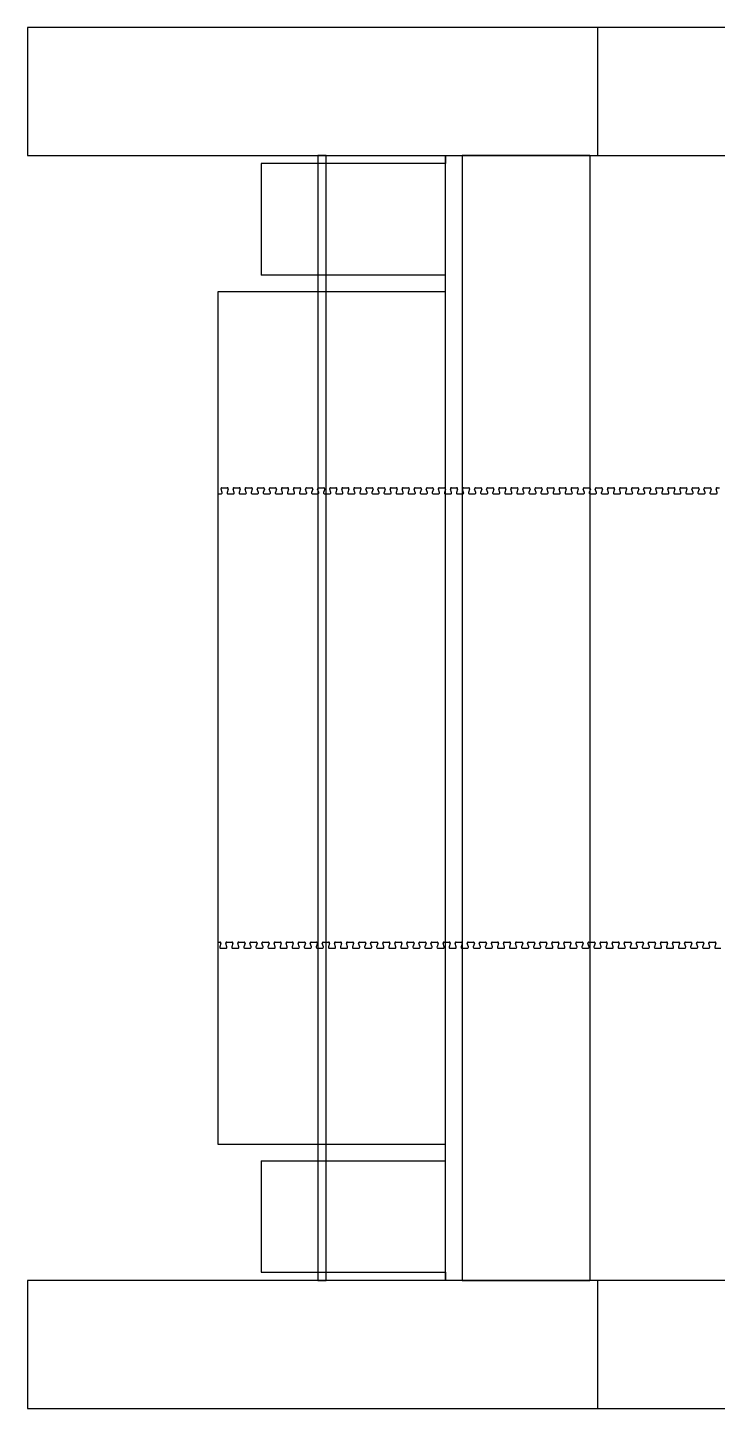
# Model space of a CAD drawing. Extents: x -68 to -11.8, y -15.7 to 62.1.
# Drawn here: x -68.03 to -54.53, y -15.07 to 11.93 of the extents above; entities that cross this region are included whole.
import ezdxf

# ---------------------------------------------------------------- set-up
doc = ezdxf.new("R2010")
doc.units = 0
doc.layers.get('0').update_dxf_attribs({"linetype": 'CONTINUOUS'})
doc.layers.add('CUT', color=5, linetype='CONTINUOUS')
doc.layers.add('SCORE', color=1, linetype='CONTINUOUS')

msp = doc.modelspace()

# ---------------------------------------------------------------- linework, layer by layer
for p, q in [((-64.297, 2.809), (-64.239, 2.809)), ((-64.22, 2.835), (-64.242, 2.902)), ((-64.224, 2.928), (-64.172, 2.928)), ((-64.172, 2.928), (-64.121, 2.928)), ((-64.102, 2.902), (-64.124, 2.835)), ((-64.105, 2.809), (-64.003, 2.809)), ((-63.984, 2.835), (-64.006, 2.902)), ((-63.987, 2.928), (-63.936, 2.928)), ((-63.936, 2.928), (-63.884, 2.928)), ((-63.866, 2.902), (-63.888, 2.835)), ((-63.869, 2.809), (-63.766, 2.809)), ((-63.748, 2.835), (-63.77, 2.902)), ((-63.751, 2.928), (-63.7, 2.928)), ((-63.7, 2.928), (-63.648, 2.928)), ((-63.63, 2.902), (-63.652, 2.835)), ((-63.633, 2.809), (-63.53, 2.809)), ((-63.511, 2.835), (-63.534, 2.902)), ((-63.515, 2.928), (-63.463, 2.928)), ((-63.463, 2.928), (-63.412, 2.928)), ((-63.393, 2.902), (-63.415, 2.835)), ((-63.397, 2.809), (-63.294, 2.809)), ((-63.275, 2.835), (-63.297, 2.902)), ((-63.279, 2.928), (-63.227, 2.928)), ((-63.227, 2.928), (-63.176, 2.928)), ((-63.157, 2.902), (-63.179, 2.835)), ((-63.161, 2.809), (-63.058, 2.809)), ((-63.039, 2.835), (-63.061, 2.902)), ((-63.042, 2.928), (-62.991, 2.928)), ((-62.991, 2.928), (-62.94, 2.928)), ((-62.921, 2.902), (-62.943, 2.835)), ((-62.924, 2.809), (-62.821, 2.809)), ((-62.803, 2.835), (-62.825, 2.902)), ((-62.806, 2.928), (-62.755, 2.928)), ((-62.755, 2.928), (-62.703, 2.928)), ((-62.685, 2.902), (-62.707, 2.835)), ((-62.688, 2.809), (-62.585, 2.809)), ((-62.567, 2.835), (-62.589, 2.902)), ((-62.57, 2.928), (-62.519, 2.928)), ((-62.519, 2.928), (-62.467, 2.928)), ((-62.448, 2.902), (-62.471, 2.835)), ((-62.452, 2.809), (-62.349, 2.809)), ((-62.33, 2.835), (-62.352, 2.902)), ((-62.334, 2.928), (-62.282, 2.928)), ((-62.282, 2.928), (-62.231, 2.928)), ((-62.212, 2.902), (-62.234, 2.835)), ((-62.216, 2.809), (-62.113, 2.809)), ((-62.094, 2.835), (-62.116, 2.902)), ((-62.098, 2.928), (-62.046, 2.928)), ((-62.046, 2.928), (-61.995, 2.928)), ((-61.976, 2.902), (-61.998, 2.835)), ((-61.979, 2.809), (-61.877, 2.809)), ((-61.858, 2.835), (-61.88, 2.902)), ((-61.861, 2.928), (-61.81, 2.928)), ((-61.81, 2.928), (-61.758, 2.928)), ((-61.74, 2.902), (-61.762, 2.835)), ((-61.743, 2.809), (-61.64, 2.809)), ((-61.622, 2.835), (-61.644, 2.902)), ((-61.625, 2.928), (-61.574, 2.928)), ((-61.574, 2.928), (-61.522, 2.928)), ((-61.504, 2.902), (-61.526, 2.835)), ((-61.507, 2.809), (-61.404, 2.809)), ((-61.385, 2.835), (-61.408, 2.902)), ((-61.389, 2.928), (-61.337, 2.928)), ((-61.337, 2.928), (-61.286, 2.928)), ((-61.267, 2.902), (-61.289, 2.835)), ((-61.271, 2.809), (-61.168, 2.809)), ((-61.149, 2.835), (-61.171, 2.902)), ((-61.153, 2.928), (-61.101, 2.928)), ((-61.101, 2.928), (-61.05, 2.928)), ((-61.031, 2.902), (-61.053, 2.835)), ((-61.035, 2.809), (-60.932, 2.809)), ((-60.913, 2.835), (-60.935, 2.902)), ((-60.916, 2.928), (-60.865, 2.928)), ((-60.865, 2.928), (-60.814, 2.928)), ((-60.795, 2.902), (-60.817, 2.835)), ((-60.798, 2.809), (-60.695, 2.809)), ((-60.677, 2.835), (-60.699, 2.902)), ((-60.68, 2.928), (-60.629, 2.928)), ((-60.629, 2.928), (-60.577, 2.928)), ((-60.559, 2.902), (-60.581, 2.835)), ((-60.562, 2.809), (-60.459, 2.809)), ((-60.441, 2.835), (-60.463, 2.902)), ((-60.444, 2.928), (-60.393, 2.928)), ((-60.393, 2.928), (-60.341, 2.928)), ((-60.322, 2.902), (-60.345, 2.835)), ((-60.326, 2.809), (-60.223, 2.809)), ((-60.204, 2.835), (-60.226, 2.902)), ((-60.208, 2.928), (-60.156, 2.928)), ((-60.156, 2.928), (-60.105, 2.928)), ((-60.086, 2.902), (-60.108, 2.835)), ((-60.09, 2.809), (-59.987, 2.809)), ((-59.968, 2.835), (-59.99, 2.902)), ((-59.972, 2.928), (-59.92, 2.928)), ((-59.92, 2.928), (-59.869, 2.928)), ((-59.85, 2.902), (-59.872, 2.835)), ((-59.853, 2.809), (-59.751, 2.809)), ((-59.732, 2.835), (-59.754, 2.902)), ((-59.735, 2.928), (-59.684, 2.928)), ((-59.684, 2.928), (-59.632, 2.928)), ((-59.614, 2.902), (-59.636, 2.835)), ((-59.617, 2.809), (-59.514, 2.809)), ((-59.496, 2.835), (-59.518, 2.902)), ((-59.499, 2.928), (-59.448, 2.928)), ((-59.448, 2.928), (-59.396, 2.928)), ((-59.378, 2.902), (-59.4, 2.835)), ((-59.381, 2.809), (-59.278, 2.809)), ((-59.259, 2.835), (-59.282, 2.902)), ((-59.263, 2.928), (-59.211, 2.928)), ((-59.211, 2.928), (-59.16, 2.928)), ((-59.141, 2.902), (-59.163, 2.835)), ((-59.145, 2.809), (-59.042, 2.809)), ((-59.023, 2.835), (-59.045, 2.902)), ((-59.027, 2.928), (-58.975, 2.928)), ((-58.975, 2.928), (-58.924, 2.928)), ((-58.905, 2.902), (-58.927, 2.835)), ((-58.909, 2.809), (-58.806, 2.809)), ((-58.787, 2.835), (-58.809, 2.902)), ((-58.79, 2.928), (-58.739, 2.928)), ((-58.739, 2.928), (-58.688, 2.928)), ((-58.669, 2.902), (-58.691, 2.835)), ((-58.672, 2.809), (-58.569, 2.809)), ((-58.551, 2.835), (-58.573, 2.902)), ((-58.554, 2.928), (-58.503, 2.928)), ((-58.503, 2.928), (-58.451, 2.928)), ((-58.433, 2.902), (-58.455, 2.835)), ((-58.436, 2.809), (-58.333, 2.809)), ((-58.315, 2.835), (-58.337, 2.902)), ((-58.318, 2.928), (-58.267, 2.928)), ((-58.267, 2.928), (-58.215, 2.928)), ((-58.196, 2.902), (-58.219, 2.835)), ((-58.2, 2.809), (-58.097, 2.809)), ((-58.078, 2.835), (-58.1, 2.902)), ((-58.082, 2.928), (-58.03, 2.928)), ((-58.03, 2.928), (-57.979, 2.928)), ((-57.96, 2.902), (-57.982, 2.835)), ((-57.964, 2.809), (-57.861, 2.809)), ((-57.842, 2.835), (-57.864, 2.902)), ((-57.846, 2.928), (-57.794, 2.928)), ((-57.794, 2.928), (-57.743, 2.928)), ((-57.724, 2.902), (-57.746, 2.835)), ((-57.727, 2.809), (-57.625, 2.809)), ((-57.606, 2.835), (-57.628, 2.902)), ((-57.609, 2.928), (-57.558, 2.928)), ((-57.558, 2.928), (-57.506, 2.928)), ((-57.488, 2.902), (-57.51, 2.835)), ((-57.491, 2.809), (-57.388, 2.809)), ((-57.37, 2.835), (-57.392, 2.902)), ((-57.373, 2.928), (-57.322, 2.928)), ((-57.322, 2.928), (-57.27, 2.928)), ((-57.252, 2.902), (-57.274, 2.835)), ((-57.255, 2.809), (-57.152, 2.809)), ((-57.133, 2.835), (-57.156, 2.902)), ((-57.137, 2.928), (-57.085, 2.928)), ((-57.085, 2.928), (-57.034, 2.928)), ((-57.015, 2.902), (-57.037, 2.835)), ((-57.019, 2.809), (-56.916, 2.809)), ((-56.897, 2.835), (-56.919, 2.902)), ((-56.901, 2.928), (-56.849, 2.928)), ((-56.849, 2.928), (-56.798, 2.928)), ((-56.779, 2.902), (-56.801, 2.835)), ((-56.783, 2.809), (-56.68, 2.809)), ((-56.661, 2.835), (-56.683, 2.902)), ((-56.664, 2.928), (-56.613, 2.928)), ((-56.613, 2.928), (-56.562, 2.928)), ((-56.543, 2.902), (-56.565, 2.835)), ((-56.546, 2.809), (-56.443, 2.809)), ((-56.425, 2.835), (-56.447, 2.902)), ((-56.428, 2.928), (-56.377, 2.928)), ((-56.377, 2.928), (-56.325, 2.928)), ((-56.307, 2.902), (-56.329, 2.835)), ((-56.31, 2.809), (-56.207, 2.809)), ((-56.189, 2.835), (-56.211, 2.902)), ((-56.192, 2.928), (-56.141, 2.928)), ((-56.141, 2.928), (-56.089, 2.928)), ((-56.07, 2.902), (-56.093, 2.835)), ((-56.074, 2.809), (-55.971, 2.809)), ((-55.952, 2.835), (-55.974, 2.902)), ((-55.956, 2.928), (-55.904, 2.928)), ((-55.904, 2.928), (-55.853, 2.928)), ((-55.834, 2.902), (-55.856, 2.835)), ((-55.838, 2.809), (-55.735, 2.809)), ((-55.716, 2.835), (-55.738, 2.902)), ((-55.72, 2.928), (-55.668, 2.928)), ((-55.668, 2.928), (-55.617, 2.928)), ((-55.598, 2.902), (-55.62, 2.835)), ((-55.601, 2.809), (-55.499, 2.809)), ((-55.48, 2.835), (-55.502, 2.902)), ((-55.483, 2.928), (-55.432, 2.928)), ((-55.432, 2.928), (-55.38, 2.928)), ((-55.362, 2.902), (-55.384, 2.835)), ((-55.365, 2.809), (-55.262, 2.809)), ((-55.244, 2.835), (-55.266, 2.902)), ((-55.247, 2.928), (-55.196, 2.928)), ((-55.196, 2.928), (-55.144, 2.928)), ((-55.126, 2.902), (-55.148, 2.835)), ((-55.129, 2.809), (-55.026, 2.809)), ((-55.007, 2.835), (-55.03, 2.902)), ((-55.011, 2.928), (-54.959, 2.928)), ((-54.959, 2.928), (-54.908, 2.928)), ((-54.889, 2.902), (-54.911, 2.835)), ((-54.893, 2.809), (-54.79, 2.809)), ((-54.771, 2.835), (-54.793, 2.902)), ((-54.775, 2.928), (-54.723, 2.928)), ((-54.723, 2.928), (-54.672, 2.928)), ((-54.653, 2.902), (-54.675, 2.835)), ((-54.657, 2.809), (-54.554, 2.809)), ((-54.535, 2.835), (-54.557, 2.902)), ((-54.538, 2.928), (-54.487, 2.928)), ((-64.297, -5.954), (-64.264, -5.954)), ((-64.246, -5.98), (-64.268, -6.047)), ((-64.249, -6.072), (-64.146, -6.072)), ((-64.128, -6.047), (-64.15, -5.98)), ((-64.131, -5.954), (-64.08, -5.954)), ((-64.08, -5.954), (-64.028, -5.954)), ((-64.01, -5.98), (-64.032, -6.047)), ((-64.013, -6.072), (-63.91, -6.072)), ((-63.891, -6.047), (-63.914, -5.98)), ((-63.895, -5.954), (-63.843, -5.954)), ((-63.843, -5.954), (-63.792, -5.954)), ((-63.773, -5.98), (-63.795, -6.047)), ((-63.777, -6.072), (-63.674, -6.072)), ((-63.655, -6.047), (-63.677, -5.98)), ((-63.659, -5.954), (-63.607, -5.954)), ((-63.607, -5.954), (-63.556, -5.954)), ((-63.537, -5.98), (-63.559, -6.047)), ((-63.541, -6.072), (-63.438, -6.072)), ((-63.419, -6.047), (-63.441, -5.98)), ((-63.422, -5.954), (-63.371, -5.954)), ((-63.371, -5.954), (-63.32, -5.954)), ((-63.301, -5.98), (-63.323, -6.047)), ((-63.304, -6.072), (-63.201, -6.072)), ((-63.183, -6.047), (-63.205, -5.98)), ((-63.186, -5.954), (-63.135, -5.954)), ((-63.135, -5.954), (-63.083, -5.954)), ((-63.065, -5.98), (-63.087, -6.047)), ((-63.068, -6.072), (-62.965, -6.072)), ((-62.947, -6.047), (-62.969, -5.98)), ((-62.95, -5.954), (-62.899, -5.954)), ((-62.899, -5.954), (-62.847, -5.954)), ((-62.828, -5.98), (-62.851, -6.047)), ((-62.832, -6.072), (-62.729, -6.072)), ((-62.71, -6.047), (-62.732, -5.98)), ((-62.714, -5.954), (-62.662, -5.954)), ((-62.662, -5.954), (-62.611, -5.954)), ((-62.592, -5.98), (-62.614, -6.047)), ((-62.596, -6.072), (-62.493, -6.072)), ((-62.474, -6.047), (-62.496, -5.98)), ((-62.478, -5.954), (-62.426, -5.954)), ((-62.426, -5.954), (-62.375, -5.954)), ((-62.356, -5.98), (-62.378, -6.047)), ((-62.359, -6.072), (-62.257, -6.072)), ((-62.238, -6.047), (-62.26, -5.98)), ((-62.241, -5.954), (-62.19, -5.954)), ((-62.19, -5.954), (-62.138, -5.954)), ((-62.12, -5.98), (-62.142, -6.047)), ((-62.123, -6.072), (-62.02, -6.072)), ((-62.002, -6.047), (-62.024, -5.98)), ((-62.005, -5.954), (-61.954, -5.954)), ((-61.954, -5.954), (-61.902, -5.954)), ((-61.884, -5.98), (-61.906, -6.047)), ((-61.887, -6.072), (-61.784, -6.072)), ((-61.765, -6.047), (-61.788, -5.98)), ((-61.769, -5.954), (-61.717, -5.954)), ((-61.717, -5.954), (-61.666, -5.954)), ((-61.647, -5.98), (-61.669, -6.047)), ((-61.651, -6.072), (-61.548, -6.072)), ((-61.529, -6.047), (-61.551, -5.98)), ((-61.533, -5.954), (-61.481, -5.954)), ((-61.481, -5.954), (-61.43, -5.954)), ((-61.411, -5.98), (-61.433, -6.047)), ((-61.415, -6.072), (-61.312, -6.072)), ((-61.293, -6.047), (-61.315, -5.98)), ((-61.296, -5.954), (-61.245, -5.954)), ((-61.245, -5.954), (-61.194, -5.954)), ((-61.175, -5.98), (-61.197, -6.047)), ((-61.178, -6.072), (-61.075, -6.072)), ((-61.057, -6.047), (-61.079, -5.98)), ((-61.06, -5.954), (-61.009, -5.954)), ((-61.009, -5.954), (-60.957, -5.954)), ((-60.939, -5.98), (-60.961, -6.047)), ((-60.942, -6.072), (-60.839, -6.072)), ((-60.821, -6.047), (-60.843, -5.98)), ((-60.824, -5.954), (-60.773, -5.954)), ((-60.773, -5.954), (-60.721, -5.954)), ((-60.702, -5.98), (-60.725, -6.047)), ((-60.706, -6.072), (-60.603, -6.072)), ((-60.584, -6.047), (-60.606, -5.98)), ((-60.588, -5.954), (-60.536, -5.954)), ((-60.536, -5.954), (-60.485, -5.954)), ((-60.466, -5.98), (-60.488, -6.047)), ((-60.47, -6.072), (-60.367, -6.072)), ((-60.348, -6.047), (-60.37, -5.98)), ((-60.352, -5.954), (-60.3, -5.954)), ((-60.3, -5.954), (-60.249, -5.954)), ((-60.23, -5.98), (-60.252, -6.047)), ((-60.233, -6.072), (-60.131, -6.072)), ((-60.112, -6.047), (-60.134, -5.98)), ((-60.115, -5.954), (-60.064, -5.954)), ((-60.064, -5.954), (-60.013, -5.954)), ((-59.994, -5.98), (-60.016, -6.047)), ((-59.997, -6.072), (-59.894, -6.072)), ((-59.876, -6.047), (-59.898, -5.98)), ((-59.879, -5.954), (-59.828, -5.954)), ((-59.828, -5.954), (-59.776, -5.954)), ((-59.758, -5.98), (-59.78, -6.047)), ((-59.761, -6.072), (-59.658, -6.072)), ((-59.64, -6.047), (-59.662, -5.98)), ((-59.643, -5.954), (-59.591, -5.954)), ((-59.591, -5.954), (-59.54, -5.954)), ((-59.521, -5.98), (-59.543, -6.047)), ((-59.525, -6.072), (-59.422, -6.072)), ((-59.403, -6.047), (-59.425, -5.98)), ((-59.407, -5.954), (-59.355, -5.954)), ((-59.355, -5.954), (-59.304, -5.954)), ((-59.285, -5.98), (-59.307, -6.047)), ((-59.289, -6.072), (-59.186, -6.072)), ((-59.167, -6.047), (-59.189, -5.98)), ((-59.17, -5.954), (-59.119, -5.954)), ((-59.119, -5.954), (-59.068, -5.954)), ((-59.049, -5.98), (-59.071, -6.047)), ((-59.052, -6.072), (-58.95, -6.072)), ((-58.931, -6.047), (-58.953, -5.98)), ((-58.934, -5.954), (-58.883, -5.954)), ((-58.883, -5.954), (-58.831, -5.954)), ((-58.813, -5.98), (-58.835, -6.047)), ((-58.816, -6.072), (-58.713, -6.072)), ((-58.695, -6.047), (-58.717, -5.98)), ((-58.698, -5.954), (-58.647, -5.954)), ((-58.647, -5.954), (-58.595, -5.954)), ((-58.577, -5.98), (-58.599, -6.047)), ((-58.58, -6.072), (-58.477, -6.072)), ((-58.458, -6.047), (-58.48, -5.98)), ((-58.462, -5.954), (-58.41, -5.954)), ((-58.41, -5.954), (-58.359, -5.954)), ((-58.34, -5.98), (-58.362, -6.047)), ((-58.344, -6.072), (-58.241, -6.072)), ((-58.222, -6.047), (-58.244, -5.98)), ((-58.226, -5.954), (-58.174, -5.954)), ((-58.174, -5.954), (-58.123, -5.954)), ((-58.104, -5.98), (-58.126, -6.047)), ((-58.107, -6.072), (-58.005, -6.072)), ((-57.986, -6.047), (-58.008, -5.98)), ((-57.989, -5.954), (-57.938, -5.954)), ((-57.938, -5.954), (-57.887, -5.954)), ((-57.868, -5.98), (-57.89, -6.047)), ((-57.871, -6.072), (-57.768, -6.072)), ((-57.75, -6.047), (-57.772, -5.98)), ((-57.753, -5.954), (-57.702, -5.954)), ((-57.702, -5.954), (-57.65, -5.954)), ((-57.632, -5.98), (-57.654, -6.047)), ((-57.635, -6.072), (-57.532, -6.072)), ((-57.514, -6.047), (-57.536, -5.98)), ((-57.517, -5.954), (-57.466, -5.954)), ((-57.466, -5.954), (-57.414, -5.954)), ((-57.395, -5.98), (-57.418, -6.047)), ((-57.399, -6.072), (-57.296, -6.072)), ((-57.277, -6.047), (-57.299, -5.98)), ((-57.281, -5.954), (-57.229, -5.954)), ((-57.229, -5.954), (-57.178, -5.954)), ((-57.159, -5.98), (-57.181, -6.047)), ((-57.163, -6.072), (-57.06, -6.072)), ((-57.041, -6.047), (-57.063, -5.98)), ((-57.044, -5.954), (-56.993, -5.954)), ((-56.993, -5.954), (-56.942, -5.954)), ((-56.923, -5.98), (-56.945, -6.047)), ((-56.926, -6.072), (-56.824, -6.072)), ((-56.805, -6.047), (-56.827, -5.98)), ((-56.808, -5.954), (-56.757, -5.954)), ((-56.757, -5.954), (-56.705, -5.954)), ((-56.687, -5.98), (-56.709, -6.047)), ((-56.69, -6.072), (-56.587, -6.072)), ((-56.569, -6.047), (-56.591, -5.98)), ((-56.572, -5.954), (-56.521, -5.954)), ((-56.521, -5.954), (-56.469, -5.954)), ((-56.451, -5.98), (-56.473, -6.047)), ((-56.454, -6.072), (-56.351, -6.072)), ((-56.332, -6.047), (-56.355, -5.98)), ((-56.336, -5.954), (-56.284, -5.954)), ((-56.284, -5.954), (-56.233, -5.954)), ((-56.214, -5.98), (-56.236, -6.047)), ((-56.218, -6.072), (-56.115, -6.072)), ((-56.096, -6.047), (-56.118, -5.98)), ((-56.1, -5.954), (-56.048, -5.954)), ((-56.048, -5.954), (-55.997, -5.954)), ((-55.978, -5.98), (-56, -6.047)), ((-55.982, -6.072), (-55.879, -6.072)), ((-55.86, -6.047), (-55.882, -5.98)), ((-55.863, -5.954), (-55.812, -5.954)), ((-55.812, -5.954), (-55.761, -5.954)), ((-55.742, -5.98), (-55.764, -6.047)), ((-55.745, -6.072), (-55.642, -6.072)), ((-55.624, -6.047), (-55.646, -5.98)), ((-55.627, -5.954), (-55.576, -5.954)), ((-55.576, -5.954), (-55.524, -5.954)), ((-55.506, -5.98), (-55.528, -6.047)), ((-55.509, -6.072), (-55.406, -6.072)), ((-55.388, -6.047), (-55.41, -5.98)), ((-55.391, -5.954), (-55.34, -5.954)), ((-55.34, -5.954), (-55.288, -5.954)), ((-55.269, -5.98), (-55.292, -6.047)), ((-55.273, -6.072), (-55.17, -6.072)), ((-55.151, -6.047), (-55.173, -5.98)), ((-55.155, -5.954), (-55.103, -5.954)), ((-55.103, -5.954), (-55.052, -5.954)), ((-55.033, -5.98), (-55.055, -6.047)), ((-55.037, -6.072), (-54.934, -6.072)), ((-54.915, -6.047), (-54.937, -5.98)), ((-54.919, -5.954), (-54.867, -5.954)), ((-54.867, -5.954), (-54.816, -5.954)), ((-54.797, -5.98), (-54.819, -6.047)), ((-54.8, -6.072), (-54.698, -6.072)), ((-54.679, -6.047), (-54.701, -5.98)), ((-54.682, -5.954), (-54.631, -5.954)), ((-54.631, -5.954), (-54.579, -5.954)), ((-54.561, -5.98), (-54.583, -6.047)), ((-54.564, -6.072), (-54.461, -6.072))]:
    msp.add_line(p, q)
for centre, start, end in [((-64.224, 2.908), 90, 198.4349), ((-64.239, 2.829), 270, 18.4349), ((-64.105, 2.829), 161.5651, 270), ((-64.121, 2.908), 341.5651, 90), ((-63.987, 2.908), 90, 198.4349), ((-64.003, 2.829), 270, 18.4349), ((-63.869, 2.829), 161.5651, 270), ((-63.884, 2.908), 341.5651, 90), ((-63.751, 2.908), 90, 198.4349), ((-63.766, 2.829), 270, 18.4349), ((-63.633, 2.829), 161.5651, 270), ((-63.648, 2.908), 341.5651, 90), ((-63.515, 2.908), 90, 198.4349), ((-63.53, 2.829), 270, 18.4349), ((-63.397, 2.829), 161.5651, 270), ((-63.412, 2.908), 341.5651, 90), ((-63.279, 2.908), 90, 198.4349), ((-63.294, 2.829), 270, 18.4349), ((-63.161, 2.829), 161.5651, 270), ((-63.176, 2.908), 341.5651, 90), ((-63.042, 2.908), 90, 198.4349), ((-63.058, 2.829), 270, 18.4349), ((-62.924, 2.829), 161.5651, 270), ((-62.94, 2.908), 341.5651, 90), ((-62.806, 2.908), 90, 198.4349), ((-62.821, 2.829), 270, 18.4349), ((-62.688, 2.829), 161.5651, 270), ((-62.703, 2.908), 341.5651, 90), ((-62.57, 2.908), 90, 198.4349), ((-62.585, 2.829), 270, 18.4349), ((-62.452, 2.829), 161.5651, 270), ((-62.467, 2.908), 341.5651, 90), ((-62.334, 2.908), 90, 198.4349), ((-62.349, 2.829), 270, 18.4349), ((-62.216, 2.829), 161.5651, 270), ((-62.231, 2.908), 341.5651, 90), ((-62.098, 2.908), 90, 198.4349), ((-62.113, 2.829), 270, 18.4349), ((-61.979, 2.829), 161.5651, 270), ((-61.995, 2.908), 341.5651, 90), ((-61.861, 2.908), 90, 198.4349), ((-61.877, 2.829), 270, 18.4349), ((-61.743, 2.829), 161.5651, 270), ((-61.758, 2.908), 341.5651, 90), ((-61.625, 2.908), 90, 198.4349), ((-61.64, 2.829), 270, 18.4349), ((-61.507, 2.829), 161.5651, 270), ((-61.522, 2.908), 341.5651, 90), ((-61.389, 2.908), 90, 198.4349), ((-61.404, 2.829), 270, 18.4349), ((-61.271, 2.829), 161.5651, 270), ((-61.286, 2.908), 341.5651, 90), ((-61.153, 2.908), 90, 198.4349), ((-61.168, 2.829), 270, 18.4349), ((-61.035, 2.829), 161.5651, 270), ((-61.05, 2.908), 341.5651, 90), ((-60.916, 2.908), 90, 198.4349), ((-60.932, 2.829), 270, 18.4349), ((-60.798, 2.829), 161.5651, 270), ((-60.814, 2.908), 341.5651, 90), ((-60.68, 2.908), 90, 198.4349), ((-60.695, 2.829), 270, 18.4349), ((-60.562, 2.829), 161.5651, 270), ((-60.577, 2.908), 341.5651, 90), ((-60.444, 2.908), 90, 198.4349), ((-60.459, 2.829), 270, 18.4349), ((-60.326, 2.829), 161.5651, 270), ((-60.341, 2.908), 341.5651, 90), ((-60.208, 2.908), 90, 198.4349), ((-60.223, 2.829), 270, 18.4349), ((-60.09, 2.829), 161.5651, 270), ((-60.105, 2.908), 341.5651, 90), ((-59.972, 2.908), 90, 198.4349), ((-59.987, 2.829), 270, 18.4349), ((-59.853, 2.829), 161.5651, 270), ((-59.869, 2.908), 341.5651, 90), ((-59.735, 2.908), 90, 198.4349), ((-59.751, 2.829), 270, 18.4349), ((-59.617, 2.829), 161.5651, 270), ((-59.632, 2.908), 341.5651, 90), ((-59.499, 2.908), 90, 198.4349), ((-59.514, 2.829), 270, 18.4349), ((-59.381, 2.829), 161.5651, 270), ((-59.396, 2.908), 341.5651, 90), ((-59.263, 2.908), 90, 198.4349), ((-59.278, 2.829), 270, 18.4349), ((-59.145, 2.829), 161.5651, 270), ((-59.16, 2.908), 341.5651, 90), ((-59.027, 2.908), 90, 198.4349), ((-59.042, 2.829), 270, 18.4349), ((-58.909, 2.829), 161.5651, 270), ((-58.924, 2.908), 341.5651, 90), ((-58.79, 2.908), 90, 198.4349), ((-58.806, 2.829), 270, 18.4349), ((-58.672, 2.829), 161.5651, 270), ((-58.688, 2.908), 341.5651, 90), ((-58.554, 2.908), 90, 198.4349), ((-58.569, 2.829), 270, 18.4349), ((-58.436, 2.829), 161.5651, 270), ((-58.451, 2.908), 341.5651, 90), ((-58.318, 2.908), 90, 198.4349), ((-58.333, 2.829), 270, 18.4349), ((-58.2, 2.829), 161.5651, 270), ((-58.215, 2.908), 341.5651, 90), ((-58.082, 2.908), 90, 198.4349), ((-58.097, 2.829), 270, 18.4349), ((-57.964, 2.829), 161.5651, 270), ((-57.979, 2.908), 341.5651, 90), ((-57.846, 2.908), 90, 198.4349), ((-57.861, 2.829), 270, 18.4349), ((-57.727, 2.829), 161.5651, 270), ((-57.743, 2.908), 341.5651, 90), ((-57.609, 2.908), 90, 198.4349), ((-57.625, 2.829), 270, 18.4349), ((-57.491, 2.829), 161.5651, 270), ((-57.506, 2.908), 341.5651, 90), ((-57.373, 2.908), 90, 198.4349), ((-57.388, 2.829), 270, 18.4349), ((-57.255, 2.829), 161.5651, 270), ((-57.27, 2.908), 341.5651, 90), ((-57.137, 2.908), 90, 198.4349), ((-57.152, 2.829), 270, 18.4349), ((-57.019, 2.829), 161.5651, 270), ((-57.034, 2.908), 341.5651, 90), ((-56.901, 2.908), 90, 198.4349), ((-56.916, 2.829), 270, 18.4349), ((-56.783, 2.829), 161.5651, 270), ((-56.798, 2.908), 341.5651, 90), ((-56.664, 2.908), 90, 198.4349), ((-56.68, 2.829), 270, 18.4349), ((-56.546, 2.829), 161.5651, 270), ((-56.562, 2.908), 341.5651, 90), ((-56.428, 2.908), 90, 198.4349), ((-56.443, 2.829), 270, 18.4349), ((-56.31, 2.829), 161.5651, 270), ((-56.325, 2.908), 341.5651, 90), ((-56.192, 2.908), 90, 198.4349), ((-56.207, 2.829), 270, 18.4349), ((-56.074, 2.829), 161.5651, 270), ((-56.089, 2.908), 341.5651, 90), ((-55.956, 2.908), 90, 198.4349), ((-55.971, 2.829), 270, 18.4349), ((-55.838, 2.829), 161.5651, 270), ((-55.853, 2.908), 341.5651, 90), ((-55.72, 2.908), 90, 198.4349), ((-55.735, 2.829), 270, 18.4349), ((-55.601, 2.829), 161.5651, 270), ((-55.617, 2.908), 341.5651, 90), ((-55.483, 2.908), 90, 198.4349), ((-55.499, 2.829), 270, 18.4349), ((-55.365, 2.829), 161.5651, 270), ((-55.38, 2.908), 341.5651, 90), ((-55.247, 2.908), 90, 198.4349), ((-55.262, 2.829), 270, 18.4349), ((-55.129, 2.829), 161.5651, 270), ((-55.144, 2.908), 341.5651, 90), ((-55.011, 2.908), 90, 198.4349), ((-55.026, 2.829), 270, 18.4349), ((-54.893, 2.829), 161.5651, 270), ((-54.908, 2.908), 341.5651, 90), ((-54.775, 2.908), 90, 198.4349), ((-54.79, 2.829), 270, 18.4349), ((-54.657, 2.829), 161.5651, 270), ((-54.672, 2.908), 341.5651, 90), ((-54.538, 2.908), 90, 198.4349), ((-54.554, 2.829), 270, 18.4349), ((-64.249, -6.053), 161.5651, 270), ((-64.264, -5.974), 341.5651, 90), ((-64.131, -5.974), 90, 198.4349), ((-64.146, -6.053), 270, 18.4349), ((-64.013, -6.053), 161.5651, 270), ((-64.028, -5.974), 341.5651, 90), ((-63.895, -5.974), 90, 198.4349), ((-63.91, -6.053), 270, 18.4349), ((-63.777, -6.053), 161.5651, 270), ((-63.792, -5.974), 341.5651, 90), ((-63.659, -5.974), 90, 198.4349), ((-63.674, -6.053), 270, 18.4349), ((-63.541, -6.053), 161.5651, 270), ((-63.556, -5.974), 341.5651, 90), ((-63.422, -5.974), 90, 198.4349), ((-63.438, -6.053), 270, 18.4349), ((-63.304, -6.053), 161.5651, 270), ((-63.32, -5.974), 341.5651, 90), ((-63.186, -5.974), 90, 198.4349), ((-63.201, -6.053), 270, 18.4349), ((-63.068, -6.053), 161.5651, 270), ((-63.083, -5.974), 341.5651, 90), ((-62.95, -5.974), 90, 198.4349), ((-62.965, -6.053), 270, 18.4349), ((-62.832, -6.053), 161.5651, 270), ((-62.847, -5.974), 341.5651, 90), ((-62.714, -5.974), 90, 198.4349), ((-62.729, -6.053), 270, 18.4349), ((-62.596, -6.053), 161.5651, 270), ((-62.611, -5.974), 341.5651, 90), ((-62.478, -5.974), 90, 198.4349), ((-62.493, -6.053), 270, 18.4349), ((-62.359, -6.053), 161.5651, 270), ((-62.375, -5.974), 341.5651, 90), ((-62.241, -5.974), 90, 198.4349), ((-62.257, -6.053), 270, 18.4349), ((-62.123, -6.053), 161.5651, 270), ((-62.138, -5.974), 341.5651, 90), ((-62.005, -5.974), 90, 198.4349), ((-62.02, -6.053), 270, 18.4349), ((-61.887, -6.053), 161.5651, 270), ((-61.902, -5.974), 341.5651, 90), ((-61.769, -5.974), 90, 198.4349), ((-61.784, -6.053), 270, 18.4349), ((-61.651, -6.053), 161.5651, 270), ((-61.666, -5.974), 341.5651, 90), ((-61.533, -5.974), 90, 198.4349), ((-61.548, -6.053), 270, 18.4349), ((-61.415, -6.053), 161.5651, 270), ((-61.43, -5.974), 341.5651, 90), ((-61.296, -5.974), 90, 198.4349), ((-61.312, -6.053), 270, 18.4349), ((-61.178, -6.053), 161.5651, 270), ((-61.194, -5.974), 341.5651, 90), ((-61.06, -5.974), 90, 198.4349), ((-61.075, -6.053), 270, 18.4349), ((-60.942, -6.053), 161.5651, 270), ((-60.957, -5.974), 341.5651, 90), ((-60.824, -5.974), 90, 198.4349), ((-60.839, -6.053), 270, 18.4349), ((-60.706, -6.053), 161.5651, 270), ((-60.721, -5.974), 341.5651, 90), ((-60.588, -5.974), 90, 198.4349), ((-60.603, -6.053), 270, 18.4349), ((-60.47, -6.053), 161.5651, 270), ((-60.485, -5.974), 341.5651, 90), ((-60.352, -5.974), 90, 198.4349), ((-60.367, -6.053), 270, 18.4349), ((-60.233, -6.053), 161.5651, 270), ((-60.249, -5.974), 341.5651, 90), ((-60.115, -5.974), 90, 198.4349), ((-60.131, -6.053), 270, 18.4349), ((-59.997, -6.053), 161.5651, 270), ((-60.013, -5.974), 341.5651, 90), ((-59.879, -5.974), 90, 198.4349), ((-59.894, -6.053), 270, 18.4349), ((-59.761, -6.053), 161.5651, 270), ((-59.776, -5.974), 341.5651, 90), ((-59.643, -5.974), 90, 198.4349), ((-59.658, -6.053), 270, 18.4349), ((-59.525, -6.053), 161.5651, 270), ((-59.54, -5.974), 341.5651, 90), ((-59.407, -5.974), 90, 198.4349), ((-59.422, -6.053), 270, 18.4349), ((-59.289, -6.053), 161.5651, 270), ((-59.304, -5.974), 341.5651, 90), ((-59.17, -5.974), 90, 198.4349), ((-59.186, -6.053), 270, 18.4349), ((-59.052, -6.053), 161.5651, 270), ((-59.068, -5.974), 341.5651, 90), ((-58.934, -5.974), 90, 198.4349), ((-58.95, -6.053), 270, 18.4349), ((-58.816, -6.053), 161.5651, 270), ((-58.831, -5.974), 341.5651, 90), ((-58.698, -5.974), 90, 198.4349), ((-58.713, -6.053), 270, 18.4349), ((-58.58, -6.053), 161.5651, 270), ((-58.595, -5.974), 341.5651, 90), ((-58.462, -5.974), 90, 198.4349), ((-58.477, -6.053), 270, 18.4349), ((-58.344, -6.053), 161.5651, 270), ((-58.359, -5.974), 341.5651, 90), ((-58.226, -5.974), 90, 198.4349), ((-58.241, -6.053), 270, 18.4349), ((-58.107, -6.053), 161.5651, 270), ((-58.123, -5.974), 341.5651, 90), ((-57.989, -5.974), 90, 198.4349), ((-58.005, -6.053), 270, 18.4349), ((-57.871, -6.053), 161.5651, 270), ((-57.887, -5.974), 341.5651, 90), ((-57.753, -5.974), 90, 198.4349), ((-57.768, -6.053), 270, 18.4349), ((-57.635, -6.053), 161.5651, 270), ((-57.65, -5.974), 341.5651, 90), ((-57.517, -5.974), 90, 198.4349), ((-57.532, -6.053), 270, 18.4349), ((-57.399, -6.053), 161.5651, 270), ((-57.414, -5.974), 341.5651, 90), ((-57.281, -5.974), 90, 198.4349), ((-57.296, -6.053), 270, 18.4349), ((-57.163, -6.053), 161.5651, 270), ((-57.178, -5.974), 341.5651, 90), ((-57.044, -5.974), 90, 198.4349), ((-57.06, -6.053), 270, 18.4349), ((-56.926, -6.053), 161.5651, 270), ((-56.942, -5.974), 341.5651, 90), ((-56.808, -5.974), 90, 198.4349), ((-56.824, -6.053), 270, 18.4349), ((-56.69, -6.053), 161.5651, 270), ((-56.705, -5.974), 341.5651, 90), ((-56.572, -5.974), 90, 198.4349), ((-56.587, -6.053), 270, 18.4349), ((-56.454, -6.053), 161.5651, 270), ((-56.469, -5.974), 341.5651, 90), ((-56.336, -5.974), 90, 198.4349), ((-56.351, -6.053), 270, 18.4349), ((-56.218, -6.053), 161.5651, 270), ((-56.233, -5.974), 341.5651, 90), ((-56.1, -5.974), 90, 198.4349), ((-56.115, -6.053), 270, 18.4349), ((-55.982, -6.053), 161.5651, 270), ((-55.997, -5.974), 341.5651, 90), ((-55.863, -5.974), 90, 198.4349), ((-55.879, -6.053), 270, 18.4349), ((-55.745, -6.053), 161.5651, 270), ((-55.761, -5.974), 341.5651, 90), ((-55.627, -5.974), 90, 198.4349), ((-55.642, -6.053), 270, 18.4349), ((-55.509, -6.053), 161.5651, 270), ((-55.524, -5.974), 341.5651, 90), ((-55.391, -5.974), 90, 198.4349), ((-55.406, -6.053), 270, 18.4349), ((-55.273, -6.053), 161.5651, 270), ((-55.288, -5.974), 341.5651, 90), ((-55.155, -5.974), 90, 198.4349), ((-55.17, -6.053), 270, 18.4349), ((-55.037, -6.053), 161.5651, 270), ((-55.052, -5.974), 341.5651, 90), ((-54.919, -5.974), 90, 198.4349), ((-54.934, -6.053), 270, 18.4349), ((-54.8, -6.053), 161.5651, 270), ((-54.816, -5.974), 341.5651, 90), ((-54.682, -5.974), 90, 198.4349), ((-54.698, -6.053), 270, 18.4349), ((-54.564, -6.053), 161.5651, 270), ((-54.579, -5.974), 341.5651, 90)]:
    msp.add_arc(centre, 0.0197, start, end)
at = {"layer": 'CUT'}
for p, q in [((-68.027, 11.928), (-68.027, 9.428)), ((-57.027, 11.928), (-68.027, 11.928)), ((-51.527, 11.928), (-57.027, 11.928)), ((-68.027, 9.428), (-57.027, 9.428)), ((-63.457, 9.268), (-63.457, 7.088)), ((-59.847, 9.268), (-63.457, 9.268)), ((-62.187, 9.428), (-62.347, 9.428)), ((-59.847, 9.428), (-59.847, 9.268)), ((-57.027, 9.428), (-59.527, 9.428)), ((-59.847, 7.088), (-63.457, 7.088)), ((-59.847, 6.768), (-59.847, 7.088)), ((-64.297, -9.912), (-64.297, 6.768)), ((-64.297, 6.768), (-59.847, 6.768)), ((-59.847, -9.912), (-64.297, -9.912)), ((-59.847, -10.232), (-59.847, -9.912)), ((-63.457, -10.232), (-63.457, -12.412)), ((-63.457, -10.232), (-59.847, -10.232)), ((-63.457, -12.412), (-59.847, -12.412)), ((-59.847, -12.412), (-59.847, -12.572)), ((-68.027, -12.572), (-68.027, -15.072)), ((-57.027, -12.572), (-68.027, -12.572)), ((-62.347, -12.572), (-62.187, -12.572)), ((-59.527, -12.572), (-57.027, -12.572)), ((-68.027, -15.072), (-57.027, -15.072)), ((-57.027, -15.072), (-51.527, -15.072))]:
    msp.add_line(p, q, dxfattribs=at)
at = {"layer": 'SCORE'}
for p, q in [((-56.867, 9.428), (-56.867, 11.928)), ((-62.347, 9.428), (-62.347, -12.572)), ((-62.187, -12.572), (-62.187, 9.428)), ((-59.847, -12.572), (-59.847, 9.428)), ((-59.527, 9.428), (-59.527, -12.572)), ((-57.027, 9.428), (-57.027, -12.572)), ((-57.027, 9.428), (-51.527, 9.428)), ((-51.527, -12.572), (-57.027, -12.572)), ((-56.867, -15.072), (-56.867, -12.572))]:
    msp.add_line(p, q, dxfattribs=at)

doc.saveas('drawing.dxf')
